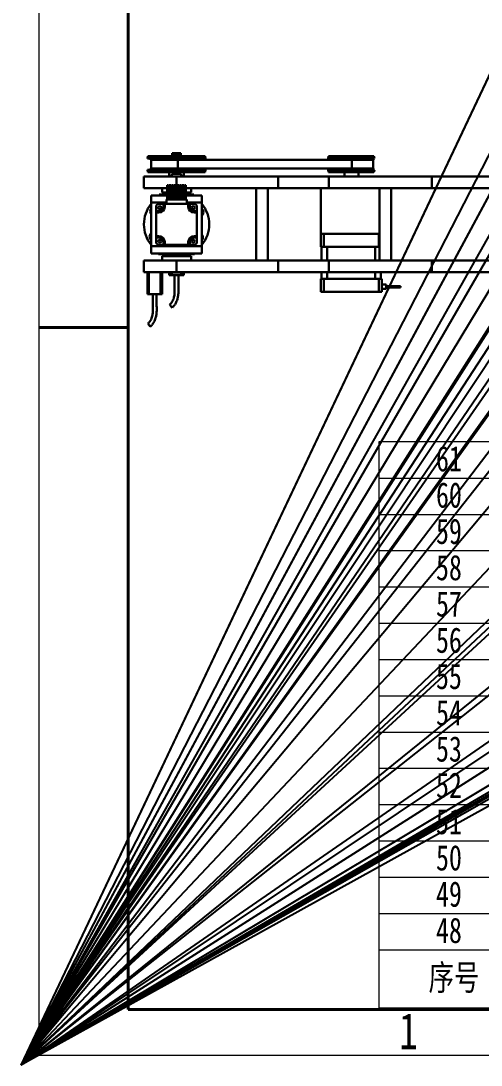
# Model space of a CAD drawing. Header units: millimetres. Extents: x 0 to 4220, y 0 to 2956.
# Drawn here: x 0 to 635, y 0 to 1439 of the extents above; entities that cross this region are included whole.
import ezdxf

# ---------------------------------------------------------------- set-up
doc = ezdxf.new("R2010")
doc.units = ezdxf.units.MM
doc.linetypes.add('SLD-实线', pattern=[0])
doc.layers.add('文字', color=7, linetype='SLD-实线', lineweight=15)
doc.layers.add('粗实线', color=7, linetype='SLD-实线', lineweight=40)
doc.styles.add('SLDTEXTSTYLE0', font='HYSWLONGFANGSONG.TTF')
doc.styles.add('SLDTEXTSTYLE3', font='HYSWLONGFANGSONG.TTF', dxfattribs={"bigfont": 'bigfont'})
doc.styles.get("Standard").update_dxf_attribs({"font": 'HYSWLONGFANGSONG.TTF'})
doc.dimstyles.new('SLDDIMSTYLE1', dxfattribs={"dimtxt": 0, "dimasz": 30, "dimexe": 0, "dimexo": 0.0625, "dimgap": 0, "dimtad": 0, "dimtih": 1, "dimtoh": 1, "dimdec": 0, "dimrnd": 1e-09, "dimzin": 0, "dimdsep": 46, "dimtxsty": 'Standard', "dimblk1": 'NONE', "dimblk2": 'NONE', "dimsah": 1, "dimcen": 0.09, "dimadec": 0, "dimazin": 0, "dimtfac": 30, "dimtdec": 0, "dimtofl": 0, "dimtmove": 0, "dimatfit": 3, "dimldrblk": 'NONE', "dimfxl": 0, "dimfrac": 2, "dimtolj": 1, "dimtzin": 0, "dimarcsym": 0})

# ---------------------------------------------------------------- blocks, each defined once
blk = doc.blocks.new('SW_TABLEANNOTATION_0')
at = {"color": 0, "linetype": 'SLD-实线', "lineweight": 0}
for p, q in [((0, 0), (0, -780)), ((1752, 0), (0, 0)), ((0, -50), (1752, -50)), ((0, -100), (1752, -100)), ((0, -150), (1752, -150)), ((0, -200), (1752, -200)), ((0, -250), (1752, -250)), ((0, -300), (1752, -300)), ((0, -350), (1752, -350)), ((0, -400), (1752, -400)), ((0, -450), (1752, -450)), ((0, -500), (1752, -500)), ((0, -550), (1752, -550)), ((0, -600), (1752, -600)), ((0, -650), (1752, -650)), ((0, -700), (1752, -700)), ((0, -780), (1752, -780))]:
    blk.add_line(p, q, dxfattribs=at)
at = {"color": 0, "linetype": 'Continuous', "lineweight": 0, "char_height": 35, "attachment_point": 1}
for s, insert, style in [('61', (78.8, -5.8), 'SLDTEXTSTYLE0'), ('60', (78.8, -55.8), 'SLDTEXTSTYLE0'), ('59', (78.8, -105.8), 'SLDTEXTSTYLE0'), ('58', (78.8, -155.8), 'SLDTEXTSTYLE0'), ('57', (78.8, -205.8), 'SLDTEXTSTYLE0'), ('56', (78.8, -255.8), 'SLDTEXTSTYLE0'), ('55', (78.8, -305.8), 'SLDTEXTSTYLE0'), ('54', (78.8, -355.8), 'SLDTEXTSTYLE0'), ('53', (78.8, -405.8), 'SLDTEXTSTYLE0'), ('52', (78.8, -455.8), 'SLDTEXTSTYLE0'), ('51', (78.8, -505.8), 'SLDTEXTSTYLE0'), ('50', (78.8, -555.8), 'SLDTEXTSTYLE0'), ('49', (78.8, -605.8), 'SLDTEXTSTYLE0'), ('48', (78.8, -655.8), 'SLDTEXTSTYLE0'), ('\\M+18F98\\M+18D86', (68.6, -720.8), 'SLDTEXTSTYLE3')]:
    blk.add_mtext(s, dxfattribs=dict(at, insert=insert, style=style))
blk = doc.blocks.new('_NONE')

msp = doc.modelspace()

# ---------------------------------------------------------------- linework, layer by layer
at = {"color": 7, "linetype": 'SLD-实线', "lineweight": 0}
for p, q in [((25, 2956.5), (25, 13.5)), ((25, 13.5), (4175, 13.5))]:
    msp.add_line(p, q, dxfattribs=at)
at = {"color": 7, "linetype": 'SLD-实线', "lineweight": 30}
for p, q in [((175.1, 1252.8), (174.7, 1249.6)), ((254.2, 1252.8), (175.1, 1252.8)), ((186.7, 1252.8), (186.7, 1252.8)), ((242.7, 1252.8), (186.7, 1252.8)), ((208.2, 1254), (208.2, 1252.8)), ((221.1, 1254), (208.2, 1254)), ((208.7, 1256.8), (208.7, 1254.4)), ((220.7, 1256.8), (208.7, 1256.8)), ((220.7, 1254.4), (208.7, 1254.4)), ((209.5, 1254.4), (209.5, 1254)), ((219.9, 1254), (219.9, 1254.4)), ((220.7, 1254.4), (220.7, 1256.8)), ((221.1, 1252.8), (221.1, 1254)), ((242.7, 1252.8), (242.7, 1252.8)), ((254.7, 1249.6), (254.2, 1252.8)), ((424.4, 1252.7), (423.7, 1249.6)), ((486.9, 1252.7), (424.4, 1252.7)), ((432.7, 1252.8), (432.7, 1252.7)), ((478.7, 1252.8), (432.7, 1252.8)), ((478.7, 1252.7), (478.7, 1252.8)), ((487.7, 1249.6), (486.9, 1252.7)), ((174.7, 1249.6), (180.3, 1248.8)), ((254.7, 1249.6), (174.7, 1249.6)), ((179.7, 1247.8), (179.7, 1235.8)), ((179.7, 1247.8), (216.6, 1247.8)), ((180.3, 1248.8), (249.1, 1248.8)), ((181.1, 1248.8), (181.1, 1247.8)), ((182.1, 1248.8), (182.1, 1247.8)), ((183.9, 1248.8), (183.9, 1247.8)), ((186.7, 1248.8), (186.7, 1247.8)), ((190.4, 1248.8), (190.4, 1247.8)), ((194.7, 1248.8), (194.7, 1247.8)), ((199.7, 1248.8), (199.7, 1247.8)), ((205.1, 1248.8), (205.1, 1247.8)), ((216.6, 1235.8), (216.6, 1247.8)), ((456.4, 1247.8), (216.6, 1247.8)), ((224.3, 1247.8), (224.3, 1248.8)), ((229.7, 1247.8), (229.7, 1248.8)), ((234.6, 1247.8), (234.6, 1248.8)), ((239, 1247.8), (239, 1248.8)), ((242.6, 1247.8), (242.6, 1248.8)), ((245.4, 1247.8), (245.4, 1248.8)), ((247.3, 1247.8), (247.3, 1248.8)), ((248.2, 1247.8), (248.2, 1248.8)), ((249.1, 1248.8), (254.7, 1249.6)), ((423.7, 1249.6), (427, 1248.8)), ((487.7, 1249.6), (423.7, 1249.6)), ((427, 1248.8), (484.3, 1248.8)), ((427.8, 1248.8), (427.8, 1247.8)), ((428.3, 1248.8), (428.3, 1247.8)), ((430, 1248.8), (430, 1247.8)), ((432.7, 1248.8), (432.7, 1247.8)), ((436.5, 1248.8), (436.5, 1247.8)), ((441, 1248.8), (441, 1247.8)), ((446.2, 1248.8), (446.2, 1247.8)), ((456.4, 1235.8), (456.4, 1247.8)), ((486, 1247.8), (456.4, 1247.8)), ((465.2, 1247.8), (465.2, 1248.8)), ((470.3, 1247.8), (470.3, 1248.8)), ((474.9, 1247.8), (474.9, 1248.8)), ((478.6, 1247.8), (478.6, 1248.8)), ((481.4, 1247.8), (481.4, 1248.8)), ((483.1, 1247.8), (483.1, 1248.8)), ((483.6, 1247.8), (483.6, 1248.8)), ((484.3, 1248.8), (487.7, 1249.6)), ((486, 1235.8), (486, 1247.8)), ((169.7, 1224.8), (169.7, 1208.8)), ((169.7, 1224.8), (214.7, 1224.8)), ((180.3, 1234.8), (174.7, 1234)), ((174.7, 1234), (175.1, 1230.8)), ((254.7, 1234), (174.7, 1234)), ((254.2, 1230.8), (175.1, 1230.8)), ((179.7, 1235.8), (216.6, 1235.8)), ((180.3, 1234.8), (249.1, 1234.8)), ((181.1, 1235.8), (181.1, 1234.8)), ((182.1, 1235.8), (182.1, 1234.8)), ((183.9, 1235.8), (183.9, 1234.8)), ((186.7, 1235.8), (186.7, 1234.8)), ((187, 1230.8), (187.1, 1230.8)), ((242.3, 1230.8), (187.1, 1230.8)), ((190.4, 1235.8), (190.4, 1234.8)), ((194.7, 1235.8), (194.7, 1234.8)), ((199.7, 1235.8), (199.7, 1234.8)), ((204.7, 1230.8), (204.7, 1224.8)), ((205.1, 1235.8), (205.1, 1234.8)), ((209.7, 1228.3), (219.7, 1228.3)), ((214.7, 1224.8), (354.7, 1224.8)), ((456.4, 1235.8), (216.6, 1235.8)), ((224.3, 1234.8), (224.3, 1235.8)), ((224.7, 1224.8), (224.7, 1230.8)), ((229.7, 1234.8), (229.7, 1235.8)), ((234.6, 1234.8), (234.6, 1235.8)), ((239, 1234.8), (239, 1235.8)), ((242.3, 1230.8), (242.3, 1230.8)), ((242.6, 1234.8), (242.6, 1235.8)), ((245.4, 1234.8), (245.4, 1235.8)), ((247.3, 1234.8), (247.3, 1235.8)), ((248.2, 1234.8), (248.2, 1235.8)), ((254.7, 1234), (249.1, 1234.8)), ((254.2, 1230.8), (254.7, 1234)), ((354.7, 1224.8), (354.7, 1208.8)), ((354.7, 1224.8), (424.7, 1224.8)), ((427, 1234.8), (423.7, 1234)), ((423.7, 1234), (424.4, 1230.9)), ((487.7, 1234), (423.7, 1234)), ((486.9, 1230.9), (424.4, 1230.9)), ((424.7, 1224.8), (424.7, 1208.8)), ((424.7, 1224.8), (566.7, 1224.8)), ((427, 1234.8), (484.3, 1234.8)), ((427.8, 1235.8), (427.8, 1234.8)), ((428.3, 1235.8), (428.3, 1234.8)), ((430, 1235.8), (430, 1234.8)), ((432.7, 1235.8), (432.7, 1234.8)), ((433, 1230.9), (433.1, 1230.8)), ((478.3, 1230.8), (433.1, 1230.8)), ((436.5, 1235.8), (436.5, 1234.8)), ((441, 1235.8), (441, 1234.8)), ((446.2, 1235.8), (446.2, 1234.8)), ((446.5, 1230.8), (446.5, 1224.8)), ((486, 1235.8), (456.4, 1235.8)), ((465.2, 1234.8), (465.2, 1235.8)), ((465.7, 1224.8), (465.7, 1230.8)), ((470.3, 1234.8), (470.3, 1235.8)), ((474.9, 1234.8), (474.9, 1235.8)), ((478.3, 1230.8), (478.4, 1230.9)), ((478.6, 1234.8), (478.6, 1235.8)), ((481.4, 1234.8), (481.4, 1235.8)), ((483.1, 1234.8), (483.1, 1235.8)), ((483.6, 1234.8), (483.6, 1235.8)), ((487.7, 1234), (484.3, 1234.8)), ((486.9, 1230.9), (487.7, 1234)), ((566.7, 1224.8), (566.7, 1208.8)), ((566.7, 1224.8), (662.6, 1224.8)), ((201.7, 1213), (201.7, 1193)), ((201.7, 1213), (203.7, 1213)), ((203.7, 1193), (203.7, 1213)), ((204.7, 1213), (204.7, 1193)), ((204.7, 1213), (206.7, 1213)), ((206.7, 1193), (206.7, 1213)), ((207.7, 1213), (207.7, 1193)), ((207.7, 1213), (209.7, 1213)), ((209.7, 1193), (209.7, 1213)), ((210.7, 1213), (210.7, 1193)), ((210.7, 1213), (212.7, 1213)), ((212.7, 1193), (212.7, 1213)), ((213.7, 1213), (213.7, 1193)), ((213.7, 1213), (215.7, 1213)), ((215.7, 1193), (215.7, 1213)), ((216.7, 1213), (216.7, 1193)), ((216.7, 1213), (218.7, 1213)), ((218.7, 1193), (218.7, 1213)), ((219.7, 1213), (219.7, 1193)), ((219.7, 1213), (221.7, 1213)), ((221.7, 1193), (221.7, 1213)), ((222.7, 1213), (222.7, 1193)), ((222.7, 1213), (224.7, 1213)), ((224.7, 1193), (224.7, 1213)), ((225.7, 1213), (225.7, 1193)), ((225.7, 1213), (227.7, 1213)), ((227.7, 1193), (227.7, 1213)), ((169.7, 1208.8), (201.7, 1208.8)), ((179.7, 1198.8), (179.7, 1188.8)), ((179.7, 1198.8), (201.7, 1198.8)), ((190.7, 1199.8), (190.7, 1198.8)), ((201.7, 1199.8), (190.7, 1199.8)), ((194.7, 1202.8), (194.7, 1208.8)), ((194.7, 1202.8), (201.7, 1202.8)), ((194.7, 1200.1), (200.7, 1200.1)), ((203.7, 1208.8), (204.7, 1208.8)), ((203.7, 1202.8), (204.7, 1202.8)), ((204.7, 1199.8), (203.7, 1199.8)), ((203.7, 1198.8), (204.7, 1198.8)), ((206.7, 1208.8), (207.7, 1208.8)), ((206.7, 1202.8), (207.7, 1202.8)), ((207.7, 1199.8), (206.7, 1199.8)), ((206.7, 1198.8), (207.7, 1198.8)), ((209.7, 1208.8), (210.7, 1208.8)), ((209.7, 1202.8), (210.7, 1202.8)), ((210.7, 1199.8), (209.7, 1199.8)), ((209.7, 1198.8), (210.7, 1198.8)), ((212.7, 1208.8), (213.7, 1208.8)), ((212.7, 1202.8), (213.7, 1202.8)), ((212.7, 1200.1), (213.7, 1200.1)), ((213.7, 1199.8), (212.7, 1199.8)), ((212.7, 1198.8), (213.7, 1198.8)), ((215.7, 1208.8), (216.7, 1208.8)), ((215.7, 1202.8), (216.7, 1202.8)), ((215.7, 1200.1), (216.7, 1200.1)), ((216.7, 1199.8), (215.7, 1199.8)), ((215.7, 1198.8), (216.7, 1198.8)), ((218.7, 1208.8), (219.7, 1208.8)), ((218.7, 1202.8), (219.7, 1202.8)), ((219.7, 1199.8), (218.7, 1199.8)), ((218.7, 1198.8), (219.7, 1198.8)), ((221.7, 1208.8), (222.7, 1208.8)), ((221.7, 1202.8), (222.7, 1202.8)), ((222.7, 1199.8), (221.7, 1199.8)), ((221.7, 1198.8), (222.7, 1198.8)), ((224.7, 1208.8), (225.7, 1208.8)), ((224.7, 1202.8), (225.7, 1202.8)), ((224.7, 1202.7), (225.7, 1202.4)), ((225.7, 1199.8), (224.7, 1199.8)), ((224.7, 1198.8), (225.7, 1198.8)), ((227.7, 1208.8), (354.7, 1208.8)), ((227.7, 1202.8), (234.7, 1202.8)), ((238.7, 1199.8), (227.7, 1199.8)), ((227.7, 1198.8), (249.7, 1198.8)), ((228.7, 1200.1), (234.7, 1200.1)), ((234.7, 1208.8), (234.7, 1202.8)), ((238.7, 1198.8), (238.7, 1199.8)), ((249.7, 1198.8), (249.7, 1188.8)), ((324.7, 1208.8), (324.7, 1108.8)), ((340.7, 1108.8), (340.7, 1208.8)), ((354.7, 1208.8), (424.7, 1208.8)), ((413.7, 1208.8), (413.7, 1145.8)), ((424.7, 1208.8), (566.7, 1208.8)), ((494.7, 1208.8), (494.7, 1108.8)), ((510.7, 1108.8), (510.7, 1208.8)), ((566.7, 1208.8), (662.6, 1208.8)), ((179.7, 1188.8), (200.7, 1188.8)), ((179.7, 1188.8), (179.7, 1128.8)), ((186.5, 1183), (186.5, 1177)), ((196.5, 1187), (190.5, 1187)), ((196.5, 1183), (196.5, 1187)), ((196.5, 1187), (198.5, 1187)), ((196.5, 1183), (198.5, 1183)), ((198.5, 1187), (198.5, 1183)), ((230.9, 1187), (198.5, 1187)), ((200.7, 1193), (228.7, 1193)), ((200.7, 1193), (200.7, 1187)), ((228.7, 1193), (228.7, 1187)), ((228.7, 1188.8), (249.7, 1188.8)), ((230.9, 1183), (230.9, 1187)), ((230.9, 1187), (232.9, 1187)), ((232.9, 1183), (230.9, 1183)), ((232.9, 1187), (232.9, 1183)), ((238.9, 1187), (232.9, 1187)), ((242.9, 1177), (242.9, 1183)), ((249.7, 1188.8), (249.7, 1128.8)), ((186.5, 1177), (190.5, 1177)), ((186.5, 1175), (186.5, 1177)), ((190.5, 1175), (186.5, 1175)), ((186.5, 1175), (186.5, 1142.6)), ((190.5, 1177), (190.5, 1175)), ((238.9, 1177), (238.9, 1175)), ((238.9, 1177), (242.9, 1177)), ((242.9, 1175), (238.9, 1175)), ((242.9, 1177), (242.9, 1175)), ((242.9, 1142.6), (242.9, 1175)), ((186.5, 1140.6), (186.5, 1142.6)), ((186.5, 1142.6), (190.5, 1142.6)), ((190.5, 1140.6), (186.5, 1140.6)), ((186.5, 1140.6), (186.5, 1134.6)), ((190.5, 1140.6), (190.5, 1142.6)), ((238.9, 1142.6), (242.9, 1142.6)), ((238.9, 1140.6), (238.9, 1142.6)), ((242.9, 1140.6), (238.9, 1140.6)), ((242.9, 1142.6), (242.9, 1140.6)), ((242.9, 1134.6), (242.9, 1140.6)), ((413.7, 1127.8), (413.7, 1145.8)), ((413.7, 1145.8), (417.7, 1145.8)), ((417.7, 1145.8), (417.7, 1127.8)), ((455.7, 1145.8), (417.7, 1145.8)), ((493.7, 1145.8), (455.7, 1145.8)), ((493.7, 1127.8), (493.7, 1145.8)), ((493.7, 1145.8), (494.7, 1145.8)), ((179.7, 1128.8), (179.7, 1118.8)), ((249.7, 1128.8), (179.7, 1128.8)), ((190.5, 1130.6), (196.5, 1130.6)), ((196.5, 1130.6), (196.5, 1134.6)), ((196.5, 1134.6), (198.5, 1134.6)), ((198.5, 1130.6), (196.5, 1130.6)), ((198.5, 1134.6), (198.5, 1130.6)), ((198.5, 1130.6), (230.9, 1130.6)), ((212.4, 1128.8), (212.4, 1130.6)), ((217, 1130.6), (217, 1128.8)), ((230.9, 1130.6), (230.9, 1134.6)), ((232.9, 1134.6), (230.9, 1134.6)), ((232.9, 1130.6), (230.9, 1130.6)), ((232.9, 1134.6), (232.9, 1130.6)), ((232.9, 1130.6), (238.9, 1130.6)), ((249.7, 1128.8), (249.7, 1118.8)), ((417.7, 1127.8), (413.7, 1127.8)), ((414.7, 1108.8), (414.7, 1127.8)), ((493.7, 1127.8), (417.7, 1127.8)), ((494.7, 1127.8), (493.7, 1127.8)), ((169.7, 1108.8), (169.7, 1092.8)), ((214.7, 1108.8), (169.7, 1108.8)), ((179.7, 1118.8), (249.7, 1118.8)), ((189.7, 1118.8), (189.7, 1117.8)), ((189.7, 1117.8), (239.7, 1117.8)), ((200.7, 1117.5), (194.7, 1117.5)), ((194.7, 1108.8), (194.7, 1114.8)), ((234.7, 1114.8), (194.7, 1114.8)), ((204.7, 1114.8), (204.7, 1117.8)), ((206.7, 1117.8), (206.7, 1114.8)), ((207.7, 1117.8), (207.7, 1114.8)), ((217.7, 1117.5), (211.7, 1117.5)), ((214.7, 1092.8), (214.7, 1108.8)), ((354.7, 1108.8), (214.7, 1108.8)), ((221.7, 1114.8), (221.7, 1117.8)), ((222.7, 1114.8), (222.7, 1117.8)), ((224.7, 1117.8), (224.7, 1114.8)), ((234.7, 1117.5), (228.7, 1117.5)), ((234.7, 1114.8), (234.7, 1108.8)), ((239.7, 1117.8), (239.7, 1118.8)), ((354.7, 1092.8), (354.7, 1108.8)), ((424.7, 1108.8), (354.7, 1108.8)), ((424.7, 1092.8), (424.7, 1108.8)), ((566.7, 1108.8), (424.7, 1108.8)), ((566.7, 1092.8), (566.7, 1108.8)), ((662.6, 1108.8), (566.7, 1108.8)), ((214.7, 1092.8), (169.7, 1092.8)), ((174.7, 1062.8), (174.7, 1092.8)), ((176.7, 1092.8), (176.7, 1062.8)), ((192.7, 1062.8), (192.7, 1092.8)), ((194.7, 1092.8), (194.7, 1062.8)), ((204.7, 1088.8), (204.7, 1092.8)), ((206.7, 1088.8), (204.7, 1088.8)), ((206.7, 1091.9), (206.7, 1088.8)), ((222.7, 1088.8), (206.7, 1088.8)), ((219.7, 1089.3), (209.7, 1089.3)), ((354.7, 1092.8), (214.7, 1092.8)), ((222.7, 1088.8), (222.7, 1091.9)), ((224.7, 1088.8), (222.7, 1088.8)), ((224.7, 1092.8), (224.7, 1088.8)), ((424.7, 1092.8), (354.7, 1092.8)), ((413.7, 1065.8), (413.7, 1083.8)), ((413.7, 1083.8), (417.7, 1083.8)), ((414.7, 1083.8), (414.7, 1092.8)), ((417.7, 1083.8), (417.7, 1065.8)), ((493.7, 1083.8), (417.7, 1083.8)), ((566.7, 1092.8), (424.7, 1092.8)), ((493.7, 1065.8), (493.7, 1083.8)), ((493.7, 1083.8), (497.7, 1083.8)), ((496.7, 1092.8), (496.7, 1083.8)), ((497.7, 1083.8), (497.7, 1065.8)), ((662.6, 1092.8), (566.7, 1092.8)), ((417.7, 1065.8), (413.7, 1065.8)), ((493.7, 1065.8), (417.7, 1065.8)), ((497.7, 1065.8), (493.7, 1065.8)), ((503.7, 1075.8), (497.7, 1075.8)), ((503.7, 1069.8), (497.7, 1069.8)), ((503.7, 1075.8), (503.7, 1069.8)), ((523.7, 1073.8), (503.7, 1073.8)), ((503.7, 1071.8), (523.7, 1071.8)), ((523.7, 1073.8), (523.7, 1071.8)), ((176.7, 1062.8), (174.7, 1062.8)), ((192.7, 1062.8), (176.7, 1062.8)), ((194.7, 1062.8), (192.7, 1062.8))]:
    msp.add_line(p, q, dxfattribs=at)
at = {"color": 8, "linetype": 'SLD-实线', "lineweight": 30}
for p, q in [((181.1, 1248.8), (181.1, 1247.8)), ((181.2, 1248.8), (181.2, 1247.8)), ((181.7, 1248.8), (181.7, 1247.8)), ((182.1, 1248.8), (182.1, 1247.8)), ((182.4, 1248.8), (182.4, 1247.8)), ((182.9, 1248.8), (182.9, 1247.8)), ((184, 1248.8), (184, 1247.8)), ((184.4, 1248.8), (184.4, 1247.8)), ((185.1, 1248.8), (185.1, 1247.8)), ((186.8, 1248.8), (186.8, 1247.8)), ((187.5, 1248.8), (187.5, 1247.8)), ((188.1, 1248.8), (188.1, 1247.8)), ((190.1, 1248.8), (190.1, 1247.8)), ((190.3, 1248.8), (190.3, 1247.8)), ((190.5, 1248.8), (190.5, 1247.8)), ((191.3, 1248.8), (191.3, 1247.8)), ((192, 1248.8), (192, 1247.8)), ((193.8, 1248.8), (193.8, 1247.8)), ((194.1, 1248.8), (194.1, 1247.8)), ((195, 1248.8), (195, 1247.8)), ((195.8, 1248.8), (195.8, 1247.8)), ((196.5, 1248.8), (196.5, 1247.8)), ((198.3, 1248.8), (198.3, 1247.8)), ((198.5, 1248.8), (198.5, 1247.8)), ((199.5, 1248.8), (199.5, 1247.8)), ((199.6, 1248.8), (199.6, 1247.8)), ((200, 1248.8), (200, 1247.8)), ((201, 1248.8), (201, 1247.8)), ((201.6, 1248.8), (201.6, 1247.8)), ((203.2, 1248.8), (203.2, 1247.8)), ((203.4, 1248.8), (203.4, 1247.8)), ((204.5, 1248.8), (204.5, 1247.8)), ((204.7, 1248.8), (204.7, 1247.8)), ((205.5, 1248.8), (205.5, 1247.8)), ((206.5, 1248.8), (206.5, 1247.8)), ((207.1, 1248.8), (207.1, 1247.8)), ((208.4, 1248.8), (208.4, 1247.8)), ((208.7, 1248.8), (208.7, 1247.8)), ((209.8, 1248.8), (209.8, 1247.8)), ((210, 1248.8), (210, 1247.8)), ((210.7, 1248.8), (210.7, 1247.8)), ((211.2, 1248.8), (211.2, 1247.8)), ((212.3, 1248.8), (212.3, 1247.8)), ((212.9, 1248.8), (212.9, 1247.8)), ((213.9, 1248.8), (213.9, 1247.8)), ((214.1, 1248.8), (214.1, 1247.8)), ((215.3, 1248.8), (215.3, 1247.8)), ((215.5, 1248.8), (215.5, 1247.8)), ((216.5, 1248.8), (216.5, 1247.8)), ((217.1, 1248.8), (217.1, 1247.8)), ((218.1, 1248.8), (218.1, 1247.8)), ((218.6, 1248.8), (218.6, 1247.8)), ((219.4, 1248.8), (219.4, 1247.8)), ((219.6, 1248.8), (219.6, 1247.8)), ((220.7, 1248.8), (220.7, 1247.8)), ((220.9, 1248.8), (220.9, 1247.8)), ((222.2, 1248.8), (222.2, 1247.8)), ((222.9, 1248.8), (222.9, 1247.8)), ((223.9, 1248.8), (223.9, 1247.8)), ((224.7, 1248.8), (224.7, 1247.8)), ((224.9, 1248.8), (224.9, 1247.8)), ((226, 1248.8), (226, 1247.8)), ((226.2, 1248.8), (226.2, 1247.8)), ((227.7, 1248.8), (227.7, 1247.8)), ((228.4, 1248.8), (228.4, 1247.8)), ((229.4, 1248.8), (229.4, 1247.8)), ((229.7, 1248.8), (229.7, 1247.8)), ((229.9, 1248.8), (229.9, 1247.8)), ((230.9, 1248.8), (230.9, 1247.8)), ((231.1, 1248.8), (231.1, 1247.8)), ((232.8, 1248.8), (232.8, 1247.8)), ((233.5, 1248.8), (233.5, 1247.8)), ((234.4, 1248.8), (234.4, 1247.8)), ((235.3, 1248.8), (235.3, 1247.8)), ((235.5, 1248.8), (235.5, 1247.8)), ((237.4, 1248.8), (237.4, 1247.8)), ((238.1, 1248.8), (238.1, 1247.8)), ((238.8, 1248.8), (238.8, 1247.8)), ((239.1, 1248.8), (239.1, 1247.8)), ((239.3, 1248.8), (239.3, 1247.8)), ((241.2, 1248.8), (241.2, 1247.8)), ((241.9, 1248.8), (241.9, 1247.8)), ((242.5, 1248.8), (242.5, 1247.8)), ((244.3, 1248.8), (244.3, 1247.8)), ((244.9, 1248.8), (244.9, 1247.8)), ((245.4, 1248.8), (245.4, 1247.8)), ((246.4, 1248.8), (246.4, 1247.8)), ((247, 1248.8), (247, 1247.8)), ((247.3, 1248.8), (247.3, 1247.8)), ((247.6, 1248.8), (247.6, 1247.8)), ((248.1, 1248.8), (248.1, 1247.8)), ((248.2, 1248.8), (248.2, 1247.8)), ((427.8, 1248.8), (427.8, 1247.8)), ((428.2, 1248.8), (428.2, 1247.8)), ((428.3, 1248.8), (428.3, 1247.8)), ((428.5, 1248.8), (428.5, 1247.8)), ((429.1, 1248.8), (429.1, 1247.8)), ((430, 1248.8), (430, 1247.8)), ((430.4, 1248.8), (430.4, 1247.8)), ((431, 1248.8), (431, 1247.8)), ((432.8, 1248.8), (432.8, 1247.8)), ((433.4, 1248.8), (433.4, 1247.8)), ((434.1, 1248.8), (434.1, 1247.8)), ((436, 1248.8), (436, 1247.8)), ((436.2, 1248.8), (436.2, 1247.8)), ((436.6, 1248.8), (436.6, 1247.8)), ((437.4, 1248.8), (437.4, 1247.8)), ((438.1, 1248.8), (438.1, 1247.8)), ((439.9, 1248.8), (439.9, 1247.8)), ((440.1, 1248.8), (440.1, 1247.8)), ((441.3, 1248.8), (441.3, 1247.8)), ((442.2, 1248.8), (442.2, 1247.8)), ((442.9, 1248.8), (442.9, 1247.8)), ((444.5, 1248.8), (444.5, 1247.8)), ((444.7, 1248.8), (444.7, 1247.8)), ((445.8, 1248.8), (445.8, 1247.8)), ((445.9, 1248.8), (445.9, 1247.8)), ((446.6, 1248.8), (446.6, 1247.8)), ((447.6, 1248.8), (447.6, 1247.8)), ((448.2, 1248.8), (448.2, 1247.8)), ((449.5, 1248.8), (449.5, 1247.8)), ((449.8, 1248.8), (449.8, 1247.8)), ((450.9, 1248.8), (450.9, 1247.8)), ((451.1, 1248.8), (451.1, 1247.8)), ((451.8, 1248.8), (451.8, 1247.8)), ((452.3, 1248.8), (452.3, 1247.8)), ((453.3, 1248.8), (453.3, 1247.8)), ((453.9, 1248.8), (453.9, 1247.8)), ((454.9, 1248.8), (454.9, 1247.8)), ((455.1, 1248.8), (455.1, 1247.8)), ((456.3, 1248.8), (456.3, 1247.8)), ((456.5, 1248.8), (456.5, 1247.8)), ((457.5, 1248.8), (457.5, 1247.8)), ((458.1, 1248.8), (458.1, 1247.8)), ((459.1, 1248.8), (459.1, 1247.8)), ((459.6, 1248.8), (459.6, 1247.8)), ((460.3, 1248.8), (460.3, 1247.8)), ((460.4, 1248.8), (460.4, 1247.8)), ((461.6, 1248.8), (461.6, 1247.8)), ((461.8, 1248.8), (461.8, 1247.8)), ((463.2, 1248.8), (463.2, 1247.8)), ((463.8, 1248.8), (463.8, 1247.8)), ((464.8, 1248.8), (464.8, 1247.8)), ((465.4, 1248.8), (465.4, 1247.8)), ((465.6, 1248.8), (465.6, 1247.8)), ((466.7, 1248.8), (466.7, 1247.8)), ((466.9, 1248.8), (466.9, 1247.8)), ((468.5, 1248.8), (468.5, 1247.8)), ((469.2, 1248.8), (469.2, 1247.8)), ((470.1, 1248.8), (470.1, 1247.8)), ((471.2, 1248.8), (471.2, 1247.8)), ((471.5, 1248.8), (471.5, 1247.8)), ((473.3, 1248.8), (473.3, 1247.8)), ((474, 1248.8), (474, 1247.8)), ((474.7, 1248.8), (474.7, 1247.8)), ((475.1, 1248.8), (475.1, 1247.8)), ((475.4, 1248.8), (475.4, 1247.8)), ((477.3, 1248.8), (477.3, 1247.8)), ((477.9, 1248.8), (477.9, 1247.8)), ((478.5, 1248.8), (478.5, 1247.8)), ((480.3, 1248.8), (480.3, 1247.8)), ((480.9, 1248.8), (480.9, 1247.8)), ((481.4, 1248.8), (481.4, 1247.8)), ((482.3, 1248.8), (482.3, 1247.8)), ((482.8, 1248.8), (482.8, 1247.8)), ((483.1, 1248.8), (483.1, 1247.8)), ((483.1, 1248.8), (483.1, 1247.8)), ((483.6, 1248.8), (483.6, 1247.8)), ((181.1, 1235.8), (181.1, 1234.8)), ((181.2, 1235.8), (181.2, 1234.8)), ((181.7, 1235.8), (181.7, 1234.8)), ((182.1, 1235.8), (182.1, 1234.8)), ((182.4, 1235.8), (182.4, 1234.8)), ((182.9, 1235.8), (182.9, 1234.8)), ((184, 1235.8), (184, 1234.8)), ((184.4, 1235.8), (184.4, 1234.8)), ((185.1, 1235.8), (185.1, 1234.8)), ((186.8, 1235.8), (186.8, 1234.8)), ((187.5, 1235.8), (187.5, 1234.8)), ((188.1, 1235.8), (188.1, 1234.8)), ((190.1, 1235.8), (190.1, 1234.8)), ((190.3, 1235.8), (190.3, 1234.8)), ((190.5, 1235.8), (190.5, 1234.8)), ((191.3, 1235.8), (191.3, 1234.8)), ((192, 1235.8), (192, 1234.8)), ((193.8, 1235.8), (193.8, 1234.8)), ((194.1, 1235.8), (194.1, 1234.8)), ((195, 1235.8), (195, 1234.8)), ((195.8, 1235.8), (195.8, 1234.8)), ((196.5, 1235.8), (196.5, 1234.8)), ((198.3, 1235.8), (198.3, 1234.8)), ((198.5, 1235.8), (198.5, 1234.8)), ((199.5, 1235.8), (199.5, 1234.8)), ((199.6, 1235.8), (199.6, 1234.8)), ((200, 1235.8), (200, 1234.8)), ((201, 1235.8), (201, 1234.8)), ((201.6, 1235.8), (201.6, 1234.8)), ((203.2, 1235.8), (203.2, 1234.8)), ((203.4, 1235.8), (203.4, 1234.8)), ((204.5, 1235.8), (204.5, 1234.8)), ((204.7, 1235.8), (204.7, 1234.8)), ((205.5, 1235.8), (205.5, 1234.8)), ((206.5, 1235.8), (206.5, 1234.8)), ((207.1, 1235.8), (207.1, 1234.8)), ((208.4, 1235.8), (208.4, 1234.8)), ((208.7, 1235.8), (208.7, 1234.8)), ((209.8, 1235.8), (209.8, 1234.8)), ((210, 1235.8), (210, 1234.8)), ((210.7, 1235.8), (210.7, 1234.8)), ((211.2, 1235.8), (211.2, 1234.8)), ((212.3, 1235.8), (212.3, 1234.8)), ((212.9, 1235.8), (212.9, 1234.8)), ((213.9, 1235.8), (213.9, 1234.8)), ((214.1, 1235.8), (214.1, 1234.8)), ((214.7, 1224.8), (214.7, 1213)), ((215.3, 1235.8), (215.3, 1234.8)), ((215.5, 1235.8), (215.5, 1234.8)), ((216.5, 1235.8), (216.5, 1234.8)), ((217.1, 1235.8), (217.1, 1234.8)), ((218.1, 1235.8), (218.1, 1234.8)), ((218.6, 1235.8), (218.6, 1234.8)), ((219.4, 1235.8), (219.4, 1234.8)), ((219.6, 1235.8), (219.6, 1234.8)), ((220.7, 1235.8), (220.7, 1234.8)), ((220.9, 1235.8), (220.9, 1234.8)), ((222.2, 1235.8), (222.2, 1234.8)), ((222.9, 1235.8), (222.9, 1234.8)), ((223.9, 1235.8), (223.9, 1234.8)), ((224.7, 1235.8), (224.7, 1234.8)), ((224.9, 1235.8), (224.9, 1234.8)), ((226, 1235.8), (226, 1234.8)), ((226.2, 1235.8), (226.2, 1234.8)), ((227.7, 1235.8), (227.7, 1234.8)), ((228.4, 1235.8), (228.4, 1234.8)), ((229.4, 1235.8), (229.4, 1234.8)), ((229.7, 1235.8), (229.7, 1234.8)), ((229.9, 1235.8), (229.9, 1234.8)), ((230.9, 1235.8), (230.9, 1234.8)), ((231.1, 1235.8), (231.1, 1234.8)), ((232.8, 1235.8), (232.8, 1234.8)), ((233.5, 1235.8), (233.5, 1234.8)), ((234.4, 1235.8), (234.4, 1234.8)), ((235.3, 1235.8), (235.3, 1234.8)), ((235.5, 1235.8), (235.5, 1234.8)), ((237.4, 1235.8), (237.4, 1234.8)), ((238.1, 1235.8), (238.1, 1234.8)), ((238.8, 1235.8), (238.8, 1234.8)), ((239.1, 1235.8), (239.1, 1234.8)), ((239.3, 1235.8), (239.3, 1234.8)), ((241.2, 1235.8), (241.2, 1234.8)), ((241.9, 1235.8), (241.9, 1234.8)), ((242.5, 1235.8), (242.5, 1234.8)), ((244.3, 1235.8), (244.3, 1234.8)), ((244.9, 1235.8), (244.9, 1234.8)), ((245.4, 1235.8), (245.4, 1234.8)), ((246.4, 1235.8), (246.4, 1234.8)), ((247, 1235.8), (247, 1234.8)), ((247.3, 1235.8), (247.3, 1234.8)), ((247.6, 1235.8), (247.6, 1234.8)), ((248.1, 1235.8), (248.1, 1234.8)), ((248.2, 1235.8), (248.2, 1234.8)), ((427.8, 1235.8), (427.8, 1234.8)), ((428.2, 1235.8), (428.2, 1234.8)), ((428.3, 1235.8), (428.3, 1234.8)), ((428.5, 1235.8), (428.5, 1234.8)), ((429.1, 1235.8), (429.1, 1234.8)), ((430, 1235.8), (430, 1234.8)), ((430.4, 1235.8), (430.4, 1234.8)), ((431, 1235.8), (431, 1234.8)), ((432.8, 1235.8), (432.8, 1234.8)), ((433.4, 1235.8), (433.4, 1234.8)), ((434.1, 1235.8), (434.1, 1234.8)), ((436, 1235.8), (436, 1234.8)), ((436.2, 1235.8), (436.2, 1234.8)), ((436.6, 1235.8), (436.6, 1234.8)), ((437.4, 1235.8), (437.4, 1234.8)), ((438.1, 1235.8), (438.1, 1234.8)), ((439.9, 1235.8), (439.9, 1234.8)), ((440.1, 1235.8), (440.1, 1234.8)), ((441.3, 1235.8), (441.3, 1234.8)), ((442.2, 1235.8), (442.2, 1234.8)), ((442.9, 1235.8), (442.9, 1234.8)), ((444.5, 1235.8), (444.5, 1234.8)), ((444.7, 1235.8), (444.7, 1234.8)), ((445.8, 1235.8), (445.8, 1234.8)), ((445.9, 1235.8), (445.9, 1234.8)), ((446.6, 1235.8), (446.6, 1234.8)), ((447.6, 1235.8), (447.6, 1234.8)), ((448.2, 1235.8), (448.2, 1234.8)), ((449.5, 1235.8), (449.5, 1234.8)), ((449.8, 1235.8), (449.8, 1234.8)), ((450.9, 1235.8), (450.9, 1234.8)), ((451.1, 1235.8), (451.1, 1234.8)), ((451.8, 1235.8), (451.8, 1234.8)), ((452.3, 1235.8), (452.3, 1234.8)), ((453.3, 1235.8), (453.3, 1234.8)), ((453.9, 1235.8), (453.9, 1234.8)), ((454.9, 1235.8), (454.9, 1234.8)), ((455.1, 1235.8), (455.1, 1234.8)), ((456.3, 1235.8), (456.3, 1234.8)), ((456.5, 1235.8), (456.5, 1234.8)), ((457.5, 1235.8), (457.5, 1234.8)), ((458.1, 1235.8), (458.1, 1234.8)), ((459.1, 1235.8), (459.1, 1234.8)), ((459.6, 1235.8), (459.6, 1234.8)), ((460.3, 1235.8), (460.3, 1234.8)), ((460.4, 1235.8), (460.4, 1234.8)), ((461.6, 1235.8), (461.6, 1234.8)), ((461.8, 1235.8), (461.8, 1234.8)), ((463.2, 1235.8), (463.2, 1234.8)), ((463.8, 1235.8), (463.8, 1234.8)), ((464.8, 1235.8), (464.8, 1234.8)), ((465.4, 1235.8), (465.4, 1234.8)), ((465.6, 1235.8), (465.6, 1234.8)), ((466.7, 1235.8), (466.7, 1234.8)), ((466.9, 1235.8), (466.9, 1234.8)), ((468.5, 1235.8), (468.5, 1234.8)), ((469.2, 1235.8), (469.2, 1234.8)), ((470.1, 1235.8), (470.1, 1234.8)), ((471.2, 1235.8), (471.2, 1234.8)), ((471.5, 1235.8), (471.5, 1234.8)), ((473.3, 1235.8), (473.3, 1234.8)), ((474, 1235.8), (474, 1234.8)), ((474.7, 1235.8), (474.7, 1234.8)), ((475.1, 1235.8), (475.1, 1234.8)), ((475.4, 1235.8), (475.4, 1234.8)), ((477.3, 1235.8), (477.3, 1234.8)), ((477.9, 1235.8), (477.9, 1234.8)), ((478.5, 1235.8), (478.5, 1234.8)), ((480.3, 1235.8), (480.3, 1234.8)), ((480.9, 1235.8), (480.9, 1234.8)), ((481.4, 1235.8), (481.4, 1234.8)), ((482.3, 1235.8), (482.3, 1234.8)), ((482.8, 1235.8), (482.8, 1234.8)), ((483.1, 1235.8), (483.1, 1234.8)), ((483.1, 1235.8), (483.1, 1234.8)), ((483.6, 1235.8), (483.6, 1234.8)), ((422.7, 1127.8), (422.7, 1108.8)), ((488.7, 1108.8), (488.7, 1127.8)), ((422.7, 1092.8), (422.7, 1083.8)), ((488.7, 1083.8), (488.7, 1092.8))]:
    msp.add_line(p, q, dxfattribs=at)
at = {"color": 7, "linetype": 'SLD-实线', "lineweight": 30, "flags": 128}
for points in [[(194.7, 1200.1), (194.2, 1199.8), (194.2, 1199.8)], [(196.8, 1200.1), (198.9, 1200.9), (201.7, 1201.9)], [(201.2, 1199.8), (201.1, 1199.8), (200.7, 1200.1)], [(203.7, 1202.4), (204.3, 1202.6), (204.7, 1202.7)], [(227.7, 1201.9), (232, 1200.3), (232.6, 1200.1)], [(228.7, 1200.1), (228.2, 1199.8), (228.2, 1199.8)], [(235.2, 1199.8), (235.1, 1199.8), (234.7, 1200.1)], [(194.2, 1117.8), (194.2, 1117.8), (194.7, 1117.5)], [(200.7, 1117.5), (201.1, 1117.8), (201.2, 1117.8)], [(211.2, 1117.8), (211.2, 1117.8), (211.7, 1117.5)], [(217.7, 1117.5), (218.1, 1117.8), (218.2, 1117.8)], [(228.2, 1117.8), (228.2, 1117.8), (228.7, 1117.5)], [(234.7, 1117.5), (235.1, 1117.8), (235.2, 1117.8)], [(205.2, 1048), (205.4, 1047.8), (205.7, 1047.4), (206.3, 1046.7), (206.9, 1046), (207.5, 1045.2), (208.1, 1044.5), (208.4, 1044.1), (208.5, 1044)], [(175.2, 1022), (175.4, 1021.8), (175.7, 1021.4), (176.3, 1020.7), (176.9, 1020), (177.5, 1019.2), (178.1, 1018.5), (178.4, 1018.1), (178.5, 1018)]]:
    msp.add_lwpolyline(points, dxfattribs=at)
at = {"color": 7, "linetype": 'SLD-实线', "lineweight": 30}
for centre in [(191.7, 1181.8), (237.7, 1181.8), (191.7, 1135.8), (237.7, 1135.8)]:
    msp.add_circle(centre, 2.05, dxfattribs=at)
for centre, radius, start, end in [((214.7, 1219.6), 10, 119.9383, 148.8543), ((214.7, 1219.6), 10, 31.1457, 60.0617), ((214.7, 1158.8), 45, 141.0576, 218.9424), ((184.7, 1176.8), 6.5, 140.5611, 219.4389), ((190.5, 1183), 4, 90, 180), ((190.5, 1183), 8, 270, 0), ((190.5, 1183), 6, 270, 360), ((238.9, 1183), 8, 180, 270), ((238.9, 1183), 6, 180, 270), ((238.9, 1183), 4, 360, 90), ((214.7, 1158.8), 45, 321.0576, 38.9424), ((245.3, 1175.7), 6.5, 312.2306, 47.7694), ((184.1, 1141.9), 6.5, 132.2306, 227.7694), ((190.5, 1134.6), 8, 0, 90), ((190.5, 1134.6), 6, 0, 90), ((238.9, 1134.6), 8, 90, 180), ((238.9, 1134.6), 6, 90, 180), ((244.7, 1140.7), 6.5, 320.5611, 39.4389), ((190.5, 1134.6), 4, 180, 270), ((238.9, 1134.6), 4, 270, 360), ((214.7, 1158.8), 45, 246.6033, 257.1604), ((214.7, 1158.8), 45, 282.8396, 293.3967), ((214.7, 1098), 10, 211.1457, 240.0617), ((214.7, 1098), 10, 299.9383, 328.8543)]:
    msp.add_arc(centre, radius, start, end, dxfattribs=at)
for points, knots in [([(212.1, 1088.8), (212.1, 1086.5), (212.1, 1082.4), (212.1, 1076.8), (212.1, 1072.4), (212.1, 1068.6), (212.1, 1064.6), (211.6, 1059.5), (210.2, 1054.7), (207.9, 1050.6), (206.2, 1048.9), (205.2, 1048)], [0, 0, 0, 0, 0.15883, 0.290969, 0.39364, 0.467701, 0.556945, 0.677553, 0.824919, 0.907882, 1, 1, 1, 1]), ([(208.5, 1044), (209.6, 1044.9), (211.5, 1046.8), (214.1, 1050.7), (215.9, 1055.3), (216.9, 1060), (217.3, 1064.1), (217.4, 1068.4), (217.2, 1073.9), (217.3, 1080.9), (217.3, 1086), (217.3, 1088.8)], [0, 0, 0, 0, 0.089461, 0.168148, 0.299233, 0.3992, 0.471409, 0.558865, 0.675231, 0.820746, 1, 1, 1, 1]), ([(182.1, 1062.8), (182.1, 1060.5), (182.1, 1056.4), (182.1, 1050.8), (182.1, 1046.4), (182.1, 1042.6), (182.1, 1038.6), (181.6, 1033.5), (180.2, 1028.7), (177.9, 1024.6), (176.2, 1022.9), (175.2, 1022)], [0, 0, 0, 0, 0.15883, 0.290969, 0.393641, 0.467702, 0.556946, 0.677553, 0.82492, 0.907883, 1, 1, 1, 1]), ([(178.5, 1018), (179.6, 1018.9), (181.5, 1020.8), (184.1, 1024.7), (185.9, 1029.3), (186.9, 1034), (187.3, 1038.1), (187.4, 1042.4), (187.2, 1047.9), (187.3, 1054.9), (187.3, 1060), (187.3, 1062.8)], [0, 0, 0, 0, 0.08946, 0.168147, 0.299232, 0.3992, 0.471409, 0.558865, 0.675231, 0.820746, 1, 1, 1, 1])]:
    msp.add_open_spline(points, degree=3, knots=knots, dxfattribs=at)
at = {"layer": '粗实线'}
for p, q in [((148, 2896.5), (148, 76.5)), ((148, 1016.5), (25, 1016.5)), ((148, 76.5), (4115, 76.5))]:
    msp.add_line(p, q, dxfattribs=at)

# ---------------------------------------------------------------- block references
at = {"color": 7, "linetype": 'Continuous', "lineweight": 0}
msp.add_blockref('SW_TABLEANNOTATION_0', (493.8, 859.1), dxfattribs=at)

# ---------------------------------------------------------------- texts
at = {"color": 7, "linetype": 'Continuous', "lineweight": 0, "insert": (521.9, 71.9), "char_height": 50, "attachment_point": 1, "style": 'SLDTEXTSTYLE0'}
msp.add_mtext('1', dxfattribs=at)

# ---------------------------------------------------------------- leaders
at = {"layer": '文字', "has_arrowhead": 0}
for points in [[(2065, 2617.5), (0, 0)], [(1873.3, 2614), (0, 0)], [(2105.6, 2507.6), (0, 0)], [(1913.2, 2506.4), (0, 0)], [(1304.7, 2423), (0, 0)], [(1438.2, 2379), (0, 0)], [(1515.1, 2324.8), (0, 0)], [(1195.1, 2324), (0, 0)], [(1586, 2320.7), (0, 0)], [(1240.5, 2304.7), (0, 0)], [(1532, 2303.1), (0, 0)], [(1081, 2284.4), (0, 0)], [(1439.9, 2261.3), (0, 0)], [(1198, 2121.7), (0, 0)], [(1213.9, 2099.4), (0, 0)], [(1379.6, 1992.2), (0, 0)], [(2124.5, 1985.1), (0, 0)], [(2089.8, 1923.6), (0, 0)], [(889.9, 1879.9), (0, 0)], [(1914, 1820.7), (0, 0)], [(1022.4, 1611.3), (0, 0)], [(882, 1225.6), (0, 0)], [(1472.1, 1189), (0, 0)], [(1851.8, 1175.5), (0, 0)], [(1485.7, 1173.9), (0, 0)], [(2008.4, 1170.5), (0, 0)], [(2009.4, 1141.3), (0, 0)], [(1970.5, 1138), (0, 0)], [(1984.3, 1137), (0, 0)], [(1969.4, 1089.6), (0, 0)], [(993.9, 1054.1), (0, 0)], [(1498.4, 1036), (0, 0)], [(1550.9, 1036), (0, 0)], [(1731.8, 1034.3), (0, 0)]]:
    msp.add_leader(points, dimstyle='SLDDIMSTYLE1', dxfattribs=at)

doc.saveas('drawing.dxf')
